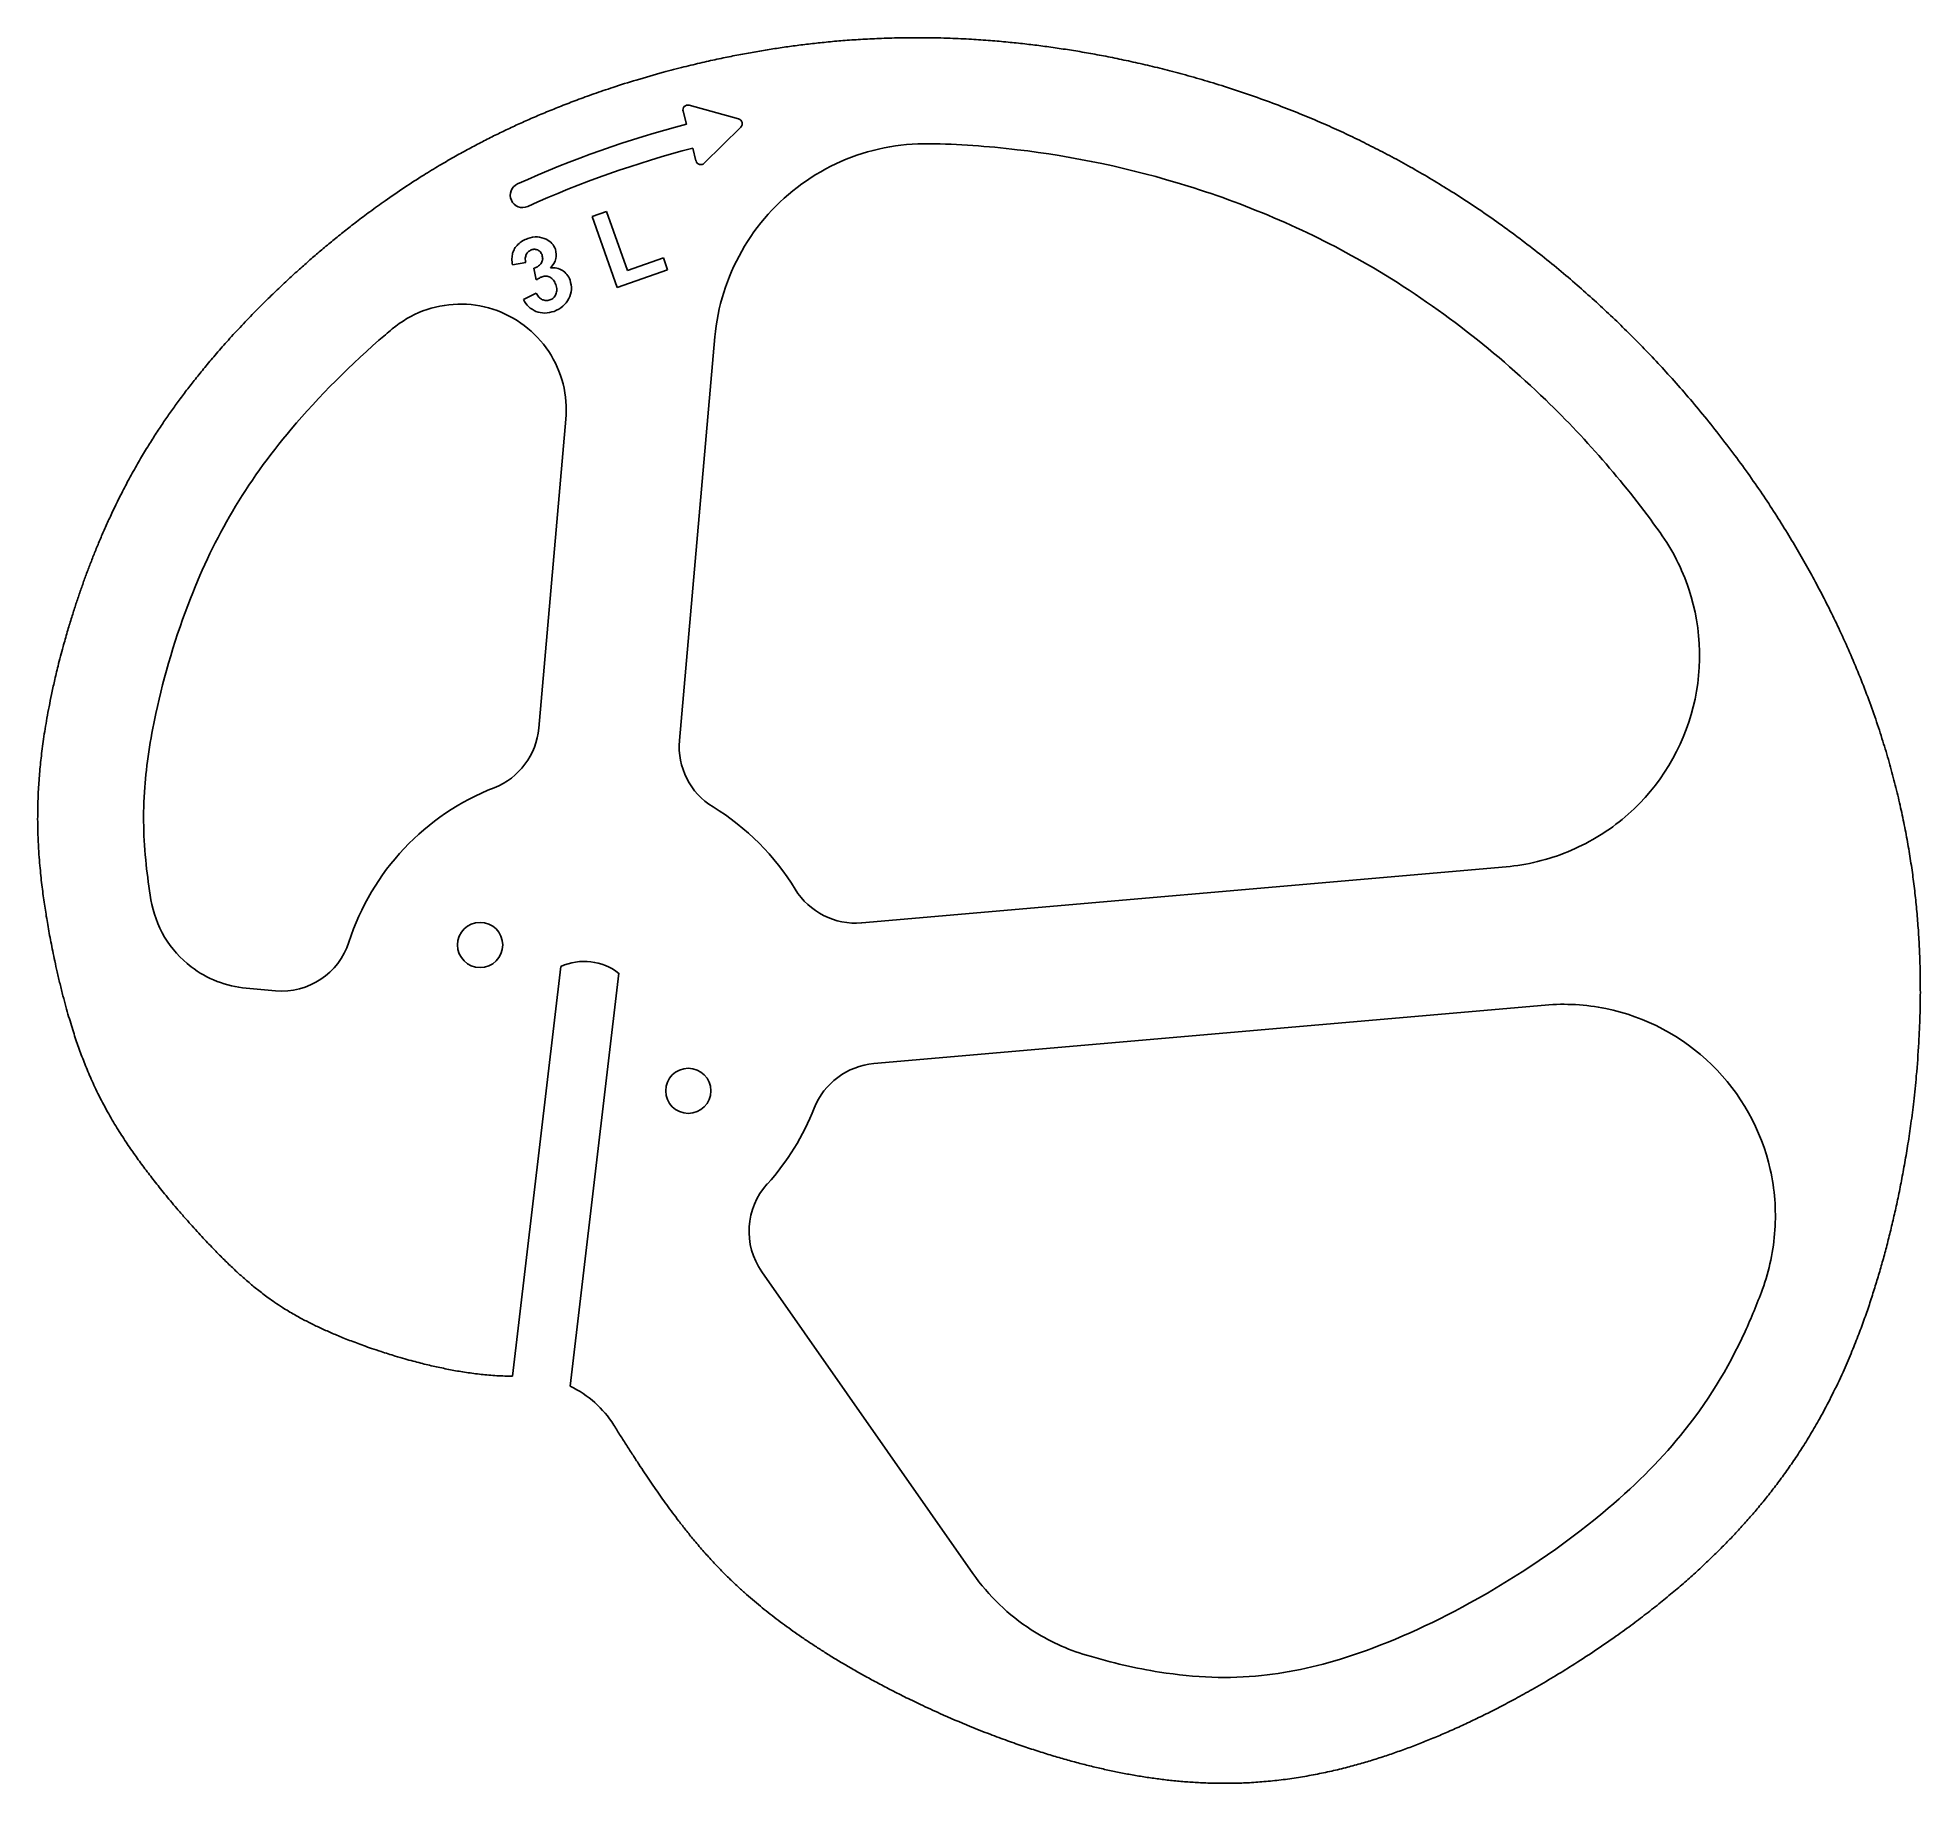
# Model space of a CAD drawing. Extents: x 289 to 556, y 95 to 342.
import ezdxf

# ---------------------------------------------------------------- set-up
doc = ezdxf.new("R2010")
doc.units = 0
doc.header["$LTSCALE"] = 12.7
doc.layers.add('VISIBLE', color=7, linetype='CONTINUOUS')

msp = doc.modelspace()

# ---------------------------------------------------------------- linework, layer by layer
at = {"layer": 'VISIBLE'}
for p, q in [((380.83, 331.47), (381.31, 329.64)), ((388.71, 330.4), (381.69, 332.32)), ((383.84, 324.11), (389.02, 329.23)), ((382.2, 326.26), (382.67, 324.43)), ((370.02, 317.27), (367.98, 316.55)), ((372.97, 308.93), (370.02, 317.27)), ((367.98, 316.55), (371.53, 306.51)), ((356.67, 309.71), (358.56, 310.04)), ((359.71, 309.24), (360.06, 307.58)), ((378.05, 310.73), (372.97, 308.93)), ((378.65, 309.03), (378.05, 310.73)), ((371.53, 306.51), (378.65, 309.03)), ((360.03, 305.72), (358.23, 304.82)), ((385.35, 299.51), (380.33, 242.37)), ((360.41, 244.12), (364.25, 287.85)), ((406.13, 216.55), (497.37, 224.49)), ((356.68, 152.36), (363.52, 210.37)), ((364.87, 150.92), (371.76, 209.4)), ((318.99, 207.3), (323.13, 206.93)), ((502.91, 204.9), (407.87, 196.62)), ((391.99, 167.14), (421.88, 124.42))]:
    msp.add_line(p, q, dxfattribs=at)
for centre in [(352.1, 213.42), (381.58, 192.76)]:
    msp.add_circle(centre, 3.2, dxfattribs=at)
for centre, radius, start, end in [((381.51, 331.64), 0.7, 74.6847, 194.6847), ((419.78, 182.85), 151.75, 104.6847, 114.2718), ((388.52, 329.72), 0.7, 314.6847, 74.6847), ((419.78, 182.85), 148.25, 104.6847, 114.2718), ((383.35, 324.61), 0.7, 194.6847, 314.6847), ((358.12, 319.59), 1.75, 114.2718, 294.2718), ((350.45, 245), 10, 291.3635, 354.9757), ((390.29, 241.49), 10, 174.9757, 238.5879), ((366.84, 203.09), 35, 111.3635, 162.1361), ((366.84, 203.09), 35, 31.3635, 58.5879), ((405.26, 226.51), 10, 211.3635, 274.9757), ((324.01, 216.89), 10, 264.9757, 342.1361), ((366.84, 203.09), 8, 52.0273, 114.5241), ((408.73, 186.66), 10, 94.9757, 158.5879), ((366.84, 203.09), 35, 317.8153, 338.5879), ((400.18, 172.87), 10, 137.8153, 214.9757), ((357.01, 220.64), 68.27, 269.2513, 269.7232), ((358.48, 137.57), 14.81, 32.0564, 64.4306)]:
    msp.add_arc(centre, radius, start, end, dxfattribs=at)
for points, knots in [([(356.12, 152.37), (355.76, 152.37), (355.4, 152.38), (355.04, 152.4), (354.67, 152.41), (354.29, 152.44), (353.9, 152.46), (353.54, 152.49), (353.17, 152.52), (352.79, 152.56), (352.44, 152.59), (352.09, 152.63), (351.72, 152.67), (351.38, 152.71), (351.03, 152.76), (350.67, 152.81), (350.34, 152.86), (349.99, 152.91), (349.64, 152.96), (349.31, 153.02), (348.97, 153.07), (348.63, 153.13), (348.3, 153.19), (347.97, 153.25), (347.64, 153.32), (347.31, 153.38), (346.99, 153.45), (346.66, 153.52), (346.33, 153.58), (346.01, 153.65), (345.68, 153.73), (345.36, 153.8), (345.03, 153.88), (344.7, 153.96), (344.37, 154.04), (344.03, 154.12), (343.69, 154.2), (343.34, 154.3), (342.98, 154.39), (342.62, 154.49), (342.23, 154.59), (341.83, 154.7), (341.44, 154.81), (340.99, 154.94), (340.54, 155.07), (340.09, 155.21), (339.42, 155.41), (338.74, 155.62), (338.07, 155.84), (337.63, 155.99), (337.18, 156.14), (336.74, 156.29), (336.36, 156.42), (335.98, 156.55), (335.61, 156.69), (335.26, 156.81), (334.92, 156.94), (334.58, 157.06), (334.26, 157.18), (333.94, 157.31), (333.62, 157.43), (333.31, 157.55), (332.99, 157.68), (332.68, 157.8), (332.4, 157.92), (332.11, 158.03), (331.83, 158.15), (331.56, 158.27), (331.29, 158.38), (331.02, 158.5), (330.75, 158.61), (330.49, 158.73), (330.23, 158.84), (329.97, 158.96), (329.72, 159.07), (329.46, 159.19), (329.21, 159.31), (328.97, 159.43), (328.72, 159.54), (328.48, 159.66), (328.24, 159.78), (328, 159.9), (327.76, 160.02), (327.53, 160.14), (327.29, 160.26), (327.05, 160.39), (326.81, 160.51), (326.57, 160.64), (326.31, 160.78), (326.06, 160.93), (325.8, 161.07), (325.52, 161.23), (325.25, 161.39), (324.98, 161.55), (324.69, 161.73), (324.4, 161.91), (324.11, 162.09), (323.75, 162.32), (323.39, 162.56), (323.03, 162.8), (322.72, 163.02), (322.41, 163.23), (322.11, 163.46), (321.84, 163.65), (321.58, 163.84), (321.31, 164.04), (321.07, 164.23), (320.83, 164.42), (320.59, 164.61), (320.36, 164.79), (320.13, 164.98), (319.9, 165.17), (319.67, 165.36), (319.44, 165.56), (319.2, 165.76), (318.99, 165.94), (318.78, 166.12), (318.57, 166.31), (318.36, 166.5), (318.15, 166.68), (317.95, 166.87), (317.74, 167.06), (317.54, 167.24), (317.33, 167.44), (317.13, 167.63), (316.92, 167.83), (316.71, 168.03), (316.49, 168.24), (316.27, 168.45), (316.06, 168.66), (315.83, 168.88), (315.61, 169.1), (315.38, 169.33), (315.14, 169.57), (314.9, 169.81), (314.66, 170.06), (314.41, 170.31), (314.16, 170.57), (313.91, 170.84), (313.64, 171.12), (313.38, 171.4), (313.11, 171.68), (312.83, 171.98), (312.54, 172.29), (312.26, 172.6), (311.95, 172.94), (311.63, 173.28), (311.32, 173.63), (310.97, 174.03), (310.61, 174.43), (310.26, 174.83), (309.9, 175.25), (309.53, 175.67), (309.17, 176.09), (308.86, 176.46), (308.56, 176.82), (308.25, 177.18), (307.98, 177.51), (307.7, 177.84), (307.43, 178.17), (307.18, 178.49), (306.93, 178.8), (306.68, 179.11), (306.44, 179.41), (306.2, 179.71), (305.96, 180.01), (305.74, 180.3), (305.51, 180.59), (305.29, 180.88), (305.08, 181.16), (304.86, 181.44), (304.65, 181.73), (304.44, 182.01), (304.23, 182.29), (304.02, 182.57), (303.81, 182.86), (303.6, 183.15), (303.4, 183.44), (303.18, 183.74), (302.97, 184.03), (302.77, 184.33), (302.55, 184.64), (302.34, 184.95), (302.13, 185.26), (301.92, 185.58), (301.7, 185.91), (301.49, 186.23), (301.27, 186.57), (301.06, 186.91), (300.85, 187.25), (300.62, 187.61), (300.4, 187.97), (300.19, 188.33), (299.96, 188.72), (299.74, 189.1), (299.52, 189.49), (299.28, 189.91), (299.05, 190.34), (298.82, 190.76), (298.59, 191.2), (298.36, 191.63), (298.14, 192.07), (297.94, 192.48), (297.75, 192.88), (297.56, 193.29), (297.38, 193.66), (297.21, 194.04), (297.04, 194.41), (296.88, 194.77), (296.73, 195.14), (296.57, 195.5), (296.43, 195.85), (296.28, 196.21), (296.14, 196.57), (296, 196.91), (295.86, 197.27), (295.73, 197.62), (295.6, 197.96), (295.47, 198.31), (295.35, 198.66), (295.22, 199.01), (295.1, 199.36), (294.97, 199.72), (294.85, 200.09), (294.72, 200.46), (294.6, 200.83), (294.48, 201.22), (294.35, 201.62), (294.23, 202.02), (294.1, 202.44), (293.97, 202.86), (293.84, 203.29), (293.71, 203.75), (293.58, 204.22), (293.45, 204.69), (293.31, 205.19), (293.17, 205.7), (293.04, 206.21), (292.9, 206.76), (292.76, 207.33), (292.62, 207.89), (292.48, 208.46), (292.35, 209.03), (292.21, 209.61), (292.1, 210.12), (291.98, 210.63), (291.88, 211.15), (291.78, 211.61), (291.68, 212.07), (291.58, 212.54), (291.5, 212.97), (291.41, 213.4), (291.33, 213.84), (291.25, 214.25), (291.17, 214.67), (291.09, 215.08), (291.02, 215.49), (290.95, 215.89), (290.88, 216.3), (290.81, 216.69), (290.75, 217.08), (290.68, 217.48), (290.62, 217.86), (290.56, 218.24), (290.5, 218.63), (290.44, 219.02), (290.38, 219.4), (290.33, 219.79), (290.27, 220.19), (290.22, 220.59), (290.17, 220.99), (290.11, 221.41), (290.06, 221.83), (290.01, 222.25), (289.96, 222.7), (289.91, 223.14), (289.87, 223.59), (289.82, 224.07), (289.77, 224.55), (289.73, 225.03), (289.69, 225.57), (289.65, 226.1), (289.61, 226.63), (289.57, 227.27), (289.54, 227.92), (289.51, 228.57), (289.49, 229.19), (289.47, 229.81), (289.46, 230.44), (289.45, 230.96), (289.45, 231.48), (289.46, 232.01), (289.46, 232.48), (289.47, 232.95), (289.48, 233.42), (289.49, 233.87), (289.51, 234.31), (289.53, 234.76), (289.55, 235.2), (289.57, 235.63), (289.6, 236.07), (289.63, 236.5), (289.66, 236.92), (289.69, 237.35), (289.73, 237.77), (289.77, 238.19), (289.81, 238.62), (289.85, 239.04), (289.89, 239.46), (289.94, 239.89), (289.99, 240.33), (290.04, 240.76), (290.1, 241.21), (290.16, 241.66), (290.22, 242.12), (290.29, 242.58), (290.36, 243.06), (290.43, 243.54), (290.51, 244.03), (290.59, 244.53), (290.68, 245.04), (290.77, 245.55), (290.86, 246.09), (290.96, 246.62), (291.07, 247.16), (291.18, 247.73), (291.29, 248.3), (291.42, 248.88), (291.55, 249.5), (291.68, 250.12), (291.83, 250.75), (291.99, 251.47), (292.16, 252.19), (292.34, 252.91), (292.57, 253.83), (292.81, 254.75), (293.06, 255.67), (293.25, 256.36), (293.45, 257.06), (293.65, 257.75), (293.83, 258.37), (294.02, 258.99), (294.21, 259.61), (294.39, 260.18), (294.56, 260.74), (294.75, 261.3), (294.92, 261.84), (295.1, 262.37), (295.28, 262.9), (295.46, 263.43), (295.64, 263.96), (295.83, 264.48), (296.01, 265), (296.2, 265.52), (296.39, 266.04), (296.58, 266.56), (296.78, 267.07), (296.98, 267.58), (297.18, 268.1), (297.38, 268.62), (297.59, 269.13), (297.81, 269.67), (298.03, 270.2), (298.25, 270.73), (298.48, 271.28), (298.72, 271.83), (298.96, 272.38), (299.22, 272.96), (299.48, 273.53), (299.75, 274.11), (300.03, 274.72), (300.33, 275.34), (300.63, 275.95), (300.95, 276.6), (301.27, 277.25), (301.6, 277.89), (301.96, 278.59), (302.33, 279.27), (302.71, 279.96), (303.09, 280.66), (303.48, 281.35), (303.89, 282.04), (304.26, 282.68), (304.64, 283.31), (305.03, 283.94), (305.38, 284.52), (305.74, 285.09), (306.11, 285.66), (306.47, 286.22), (306.84, 286.78), (307.21, 287.33), (307.56, 287.84), (307.91, 288.35), (308.27, 288.86), (308.63, 289.36), (308.99, 289.87), (309.35, 290.37), (309.75, 290.9), (310.15, 291.44), (310.55, 291.97), (310.96, 292.5), (311.37, 293.03), (311.78, 293.55), (312.22, 294.1), (312.66, 294.65), (313.11, 295.19), (313.59, 295.77), (314.08, 296.35), (314.57, 296.93), (315.11, 297.56), (315.66, 298.18), (316.22, 298.81), (316.84, 299.5), (317.47, 300.19), (318.11, 300.87), (318.76, 301.56), (319.42, 302.25), (320.08, 302.93), (320.68, 303.54), (321.28, 304.15), (321.89, 304.75), (322.45, 305.29), (323.01, 305.84), (323.58, 306.38), (324.11, 306.88), (324.64, 307.38), (325.18, 307.87), (325.68, 308.34), (326.19, 308.8), (326.71, 309.27), (327.2, 309.71), (327.7, 310.14), (328.2, 310.58), (328.69, 311.01), (329.19, 311.44), (329.7, 311.87), (330.21, 312.3), (330.73, 312.73), (331.25, 313.16), (331.79, 313.6), (332.33, 314.04), (332.88, 314.47), (333.45, 314.93), (334.03, 315.38), (334.61, 315.82), (335.23, 316.3), (335.86, 316.78), (336.5, 317.24), (337.21, 317.77), (337.92, 318.28), (338.64, 318.79), (339.55, 319.43), (340.46, 320.06), (341.38, 320.67), (342.28, 321.27), (343.19, 321.85), (344.11, 322.43), (344.84, 322.89), (345.58, 323.34), (346.32, 323.78), (347, 324.18), (347.68, 324.58), (348.37, 324.97), (349.01, 325.33), (349.66, 325.69), (350.32, 326.05), (350.94, 326.38), (351.56, 326.71), (352.19, 327.04), (352.8, 327.35), (353.4, 327.66), (354.02, 327.97), (354.61, 328.26), (355.21, 328.55), (355.81, 328.84), (356.42, 329.12), (357.03, 329.41), (357.64, 329.69), (358.27, 329.97), (358.9, 330.26), (359.54, 330.53), (360.19, 330.82), (360.85, 331.1), (361.51, 331.37), (362.2, 331.65), (362.89, 331.93), (363.59, 332.21), (364.32, 332.5), (365.06, 332.78), (365.8, 333.06), (366.6, 333.35), (367.4, 333.64), (368.2, 333.93), (369.09, 334.24), (369.99, 334.55), (370.89, 334.84), (371.99, 335.21), (373.1, 335.56), (374.22, 335.89), (375.49, 336.27), (376.76, 336.64), (378.05, 336.99), (379.02, 337.25), (379.99, 337.51), (380.97, 337.75), (381.83, 337.96), (382.69, 338.17), (383.55, 338.37), (384.34, 338.55), (385.14, 338.73), (385.94, 338.9), (386.69, 339.06), (387.44, 339.21), (388.19, 339.36), (388.92, 339.5), (389.64, 339.63), (390.37, 339.76), (391.08, 339.89), (391.8, 340.01), (392.51, 340.13), (393.21, 340.25), (393.91, 340.35), (394.61, 340.46), (395.31, 340.56), (396.01, 340.66), (396.71, 340.75), (397.43, 340.85), (398.15, 340.94), (398.87, 341.02), (399.62, 341.1), (400.36, 341.18), (401.11, 341.26), (401.9, 341.34), (402.69, 341.41), (403.47, 341.47), (404.3, 341.54), (405.13, 341.59), (405.95, 341.64), (406.83, 341.7), (407.71, 341.74), (408.59, 341.78), (409.55, 341.82), (410.52, 341.85), (411.48, 341.87), (412.69, 341.89), (413.89, 341.89), (415.1, 341.88), (416.29, 341.87), (417.48, 341.85), (418.67, 341.8), (419.67, 341.77), (420.67, 341.72), (421.67, 341.66), (422.57, 341.61), (423.47, 341.55), (424.36, 341.48), (425.19, 341.41), (426.02, 341.34), (426.85, 341.26), (427.63, 341.18), (428.42, 341.1), (429.21, 341.01), (429.97, 340.93), (430.73, 340.83), (431.49, 340.74), (432.26, 340.64), (433.03, 340.53), (433.8, 340.42), (434.58, 340.3), (435.36, 340.18), (436.14, 340.06), (436.94, 339.93), (437.74, 339.79), (438.54, 339.65), (439.36, 339.5), (440.18, 339.35), (441.01, 339.19), (441.86, 339.02), (442.72, 338.84), (443.57, 338.66), (444.47, 338.47), (445.36, 338.27), (446.25, 338.06), (447.18, 337.85), (448.12, 337.62), (449.05, 337.38), (450.02, 337.14), (451, 336.88), (451.98, 336.61), (453.01, 336.33), (454.04, 336.03), (455.07, 335.72), (456.16, 335.4), (457.25, 335.06), (458.34, 334.71), (459.49, 334.34), (460.63, 333.95), (461.77, 333.55), (462.9, 333.15), (464.03, 332.74), (465.15, 332.31), (466.17, 331.93), (467.18, 331.53), (468.19, 331.12), (469.13, 330.73), (470.08, 330.34), (471.02, 329.93), (471.91, 329.54), (472.8, 329.15), (473.69, 328.74), (474.55, 328.34), (475.42, 327.94), (476.28, 327.52), (477.15, 327.1), (478.02, 326.66), (478.89, 326.22), (479.77, 325.77), (480.64, 325.32), (481.51, 324.85), (482.39, 324.37), (483.28, 323.88), (484.16, 323.39), (485.06, 322.87), (485.96, 322.35), (486.86, 321.81), (487.78, 321.26), (488.7, 320.7), (489.61, 320.13), (490.57, 319.52), (491.53, 318.9), (492.48, 318.27), (493.44, 317.63), (494.4, 316.98), (495.35, 316.31), (496.32, 315.63), (497.28, 314.94), (498.23, 314.24), (499.19, 313.53), (500.14, 312.81), (501.08, 312.08), (502.01, 311.36), (502.93, 310.63), (503.84, 309.88), (504.73, 309.16), (505.61, 308.42), (506.49, 307.68), (507.32, 306.96), (508.15, 306.23), (508.97, 305.5), (509.77, 304.79), (510.55, 304.08), (511.32, 303.35), (512.09, 302.64), (512.85, 301.91), (513.6, 301.18), (514.35, 300.45), (515.1, 299.72), (515.83, 298.97), (516.58, 298.21), (517.32, 297.45), (518.05, 296.68), (518.81, 295.88), (519.55, 295.07), (520.29, 294.26), (521.07, 293.41), (521.83, 292.55), (522.58, 291.68), (523.37, 290.77), (524.15, 289.86), (524.91, 288.93), (525.69, 287.98), (526.47, 287.03), (527.23, 286.06), (528, 285.08), (528.75, 284.1), (529.49, 283.11), (530.22, 282.14), (530.93, 281.17), (531.63, 280.18), (532.3, 279.23), (532.97, 278.28), (533.62, 277.31), (534.25, 276.38), (534.87, 275.44), (535.47, 274.5), (536.06, 273.59), (536.63, 272.67), (537.2, 271.75), (537.74, 270.86), (538.27, 269.97), (538.79, 269.08), (539.3, 268.21), (539.79, 267.34), (540.28, 266.46), (540.77, 265.59), (541.24, 264.7), (541.71, 263.82), (542.19, 262.91), (542.65, 262), (543.11, 261.09), (543.58, 260.15), (544.03, 259.21), (544.48, 258.26), (544.94, 257.27), (545.4, 256.28), (545.84, 255.27), (546.3, 254.24), (546.74, 253.19), (547.17, 252.13), (547.6, 251.07), (548.02, 250.01), (548.43, 248.93), (548.82, 247.88), (549.21, 246.83), (549.58, 245.76), (549.93, 244.74), (550.27, 243.7), (550.6, 242.67), (550.91, 241.67), (551.22, 240.67), (551.5, 239.67), (551.78, 238.7), (552.05, 237.73), (552.3, 236.76), (552.55, 235.81), (552.78, 234.86), (553, 233.9), (553.22, 232.97), (553.43, 232.04), (553.62, 231.1), (553.81, 230.19), (553.99, 229.27), (554.15, 228.35), (554.31, 227.46), (554.47, 226.56), (554.61, 225.66), (554.74, 224.79), (554.87, 223.92), (554.99, 223.04), (555.1, 222.17), (555.21, 221.31), (555.31, 220.44), (555.4, 219.57), (555.49, 218.7), (555.57, 217.83), (555.64, 216.95), (555.71, 216.08), (555.77, 215.2), (555.83, 214.31), (555.87, 213.42), (555.91, 212.53), (555.95, 211.59), (555.98, 210.65), (556, 209.72), (556.02, 208.71), (556.03, 207.71), (556.03, 206.7), (556.02, 205.6), (556.01, 204.49), (555.98, 203.38), (555.94, 202.11), (555.88, 200.85), (555.81, 199.58), (555.72, 198), (555.61, 196.43), (555.46, 194.87), (555.35, 193.65), (555.23, 192.45), (555.09, 191.25), (554.97, 190.2), (554.84, 189.17), (554.7, 188.13), (554.57, 187.18), (554.42, 186.22), (554.28, 185.27), (554.13, 184.37), (553.99, 183.48), (553.83, 182.59), (553.68, 181.73), (553.52, 180.89), (553.36, 180.04), (553.2, 179.23), (553.04, 178.42), (552.87, 177.61), (552.71, 176.83), (552.54, 176.06), (552.36, 175.28), (552.19, 174.53), (552.02, 173.78), (551.83, 173.04), (551.66, 172.31), (551.47, 171.59), (551.29, 170.86), (551.1, 170.15), (550.91, 169.45), (550.72, 168.75), (550.52, 168.05), (550.33, 167.37), (550.12, 166.68), (549.92, 165.99), (549.71, 165.3), (549.49, 164.62), (549.27, 163.91), (549.04, 163.2), (548.81, 162.5), (548.56, 161.77), (548.31, 161.04), (548.05, 160.31), (547.77, 159.54), (547.49, 158.78), (547.2, 158.02), (546.88, 157.2), (546.56, 156.39), (546.23, 155.59), (545.86, 154.7), (545.47, 153.81), (545.08, 152.93), (544.59, 151.85), (544.08, 150.78), (543.55, 149.72), (543.09, 148.8), (542.61, 147.87), (542.11, 146.96), (541.68, 146.19), (541.25, 145.42), (540.79, 144.65), (540.38, 143.95), (539.95, 143.25), (539.52, 142.56), (539.1, 141.9), (538.68, 141.25), (538.24, 140.61), (537.83, 139.99), (537.4, 139.38), (536.97, 138.77), (536.55, 138.18), (536.13, 137.61), (535.69, 137.03), (535.27, 136.47), (534.84, 135.92), (534.41, 135.37), (533.98, 134.84), (533.55, 134.31), (533.11, 133.78), (532.68, 133.26), (532.24, 132.75), (531.79, 132.24), (531.34, 131.73), (530.89, 131.23), (530.43, 130.73), (529.98, 130.24), (529.52, 129.74), (529.05, 129.26), (528.58, 128.77), (528.11, 128.29), (527.63, 127.81), (527.15, 127.33), (526.65, 126.84), (526.15, 126.37), (525.64, 125.87), (525.11, 125.38), (524.59, 124.9), (524.04, 124.4), (523.48, 123.9), (522.92, 123.4), (522.34, 122.89), (521.74, 122.38), (521.14, 121.87), (520.52, 121.35), (519.89, 120.82), (519.25, 120.31), (518.58, 119.77), (517.9, 119.23), (517.22, 118.71), (516.5, 118.15), (515.77, 117.6), (515.03, 117.05), (514.24, 116.46), (513.43, 115.88), (512.62, 115.31), (511.7, 114.66), (510.77, 114.02), (509.84, 113.4), (508.82, 112.72), (507.78, 112.05), (506.74, 111.39), (505.85, 110.83), (504.95, 110.27), (504.05, 109.73), (503.17, 109.2), (502.27, 108.68), (501.38, 108.17), (500.59, 107.72), (499.79, 107.27), (499, 106.84), (498.24, 106.43), (497.49, 106.03), (496.73, 105.63), (496, 105.25), (495.27, 104.88), (494.55, 104.52), (493.84, 104.17), (493.14, 103.83), (492.44, 103.5), (491.76, 103.18), (491.09, 102.87), (490.41, 102.56), (489.76, 102.26), (489.1, 101.98), (488.45, 101.7), (487.82, 101.42), (487.18, 101.16), (486.55, 100.9), (485.92, 100.64), (485.3, 100.4), (484.68, 100.16), (484.05, 99.91), (483.41, 99.68), (482.78, 99.45), (482.15, 99.21), (481.51, 98.99), (480.87, 98.77), (480.22, 98.55), (479.58, 98.34), (478.93, 98.14), (478.27, 97.93), (477.61, 97.73), (476.95, 97.55), (476.27, 97.35), (475.58, 97.16), (474.9, 96.98), (474.16, 96.79), (473.42, 96.61), (472.68, 96.44), (471.91, 96.27), (471.14, 96.11), (470.37, 95.96), (469.57, 95.8), (468.77, 95.66), (467.97, 95.53), (467.16, 95.4), (466.34, 95.29), (465.52, 95.19), (464.71, 95.09), (463.9, 95.01), (463.09, 94.94), (462.32, 94.87), (461.54, 94.82), (460.77, 94.78), (460.03, 94.75), (459.29, 94.72), (458.54, 94.71), (457.84, 94.7), (457.12, 94.7), (456.41, 94.71), (455.72, 94.72), (455.04, 94.74), (454.34, 94.77), (453.67, 94.81), (453, 94.85), (452.33, 94.9), (451.67, 94.94), (451.01, 95), (450.35, 95.07), (449.71, 95.13), (449.07, 95.21), (448.42, 95.29), (447.79, 95.37), (447.16, 95.46), (446.53, 95.55), (445.91, 95.65), (445.29, 95.75), (444.67, 95.86), (444.05, 95.96), (443.44, 96.08), (442.82, 96.2), (442.21, 96.32), (441.6, 96.45), (440.99, 96.58), (440.38, 96.71), (439.76, 96.86), (439.14, 97), (438.51, 97.15), (437.88, 97.31), (437.25, 97.47), (436.61, 97.64), (435.96, 97.81), (435.31, 97.99), (434.65, 98.18), (433.99, 98.37), (433.32, 98.57), (432.63, 98.78), (431.94, 98.99), (431.26, 99.21), (430.53, 99.44), (429.81, 99.68), (429.09, 99.92), (428.32, 100.18), (427.56, 100.45), (426.79, 100.73), (425.96, 101.03), (425.13, 101.34), (424.31, 101.65), (423.37, 102.01), (422.43, 102.38), (421.5, 102.76), (420.05, 103.36), (418.61, 103.97), (417.2, 104.6), (416.27, 105.02), (415.35, 105.44), (414.45, 105.87), (413.68, 106.23), (412.92, 106.6), (412.17, 106.97), (411.48, 107.31), (410.79, 107.66), (410.12, 108.01), (409.47, 108.34), (408.84, 108.67), (408.21, 109.01), (407.61, 109.33), (407.01, 109.66), (406.42, 109.99), (405.85, 110.31), (405.29, 110.62), (404.73, 110.95), (404.19, 111.26), (403.66, 111.57), (403.14, 111.88), (402.63, 112.18), (402.13, 112.49), (401.64, 112.79), (401.16, 113.09), (400.69, 113.39), (400.23, 113.68), (399.78, 113.97), (399.33, 114.27), (398.89, 114.56), (398.46, 114.84), (398.04, 115.13), (397.62, 115.41), (397.21, 115.7), (396.8, 115.98), (396.4, 116.27), (395.99, 116.56), (395.59, 116.85), (395.2, 117.14), (394.8, 117.43), (394.41, 117.72), (394.03, 118.01), (393.65, 118.3), (393.27, 118.6), (392.9, 118.89), (392.52, 119.19), (392.15, 119.49), (391.79, 119.78), (391.41, 120.1), (391.03, 120.41), (390.66, 120.73), (390.28, 121.06), (389.91, 121.38), (389.55, 121.71), (389.17, 122.05), (388.79, 122.39), (388.43, 122.73), (388.04, 123.09), (387.67, 123.45), (387.3, 123.81), (386.91, 124.19), (386.52, 124.57), (386.15, 124.96), (385.74, 125.37), (385.35, 125.79), (384.96, 126.21), (384.51, 126.7), (384.06, 127.19), (383.63, 127.68), (383.18, 128.2), (382.75, 128.71), (382.32, 129.22), (381.95, 129.67), (381.59, 130.11), (381.23, 130.56), (380.9, 130.98), (380.57, 131.4), (380.25, 131.83), (379.94, 132.22), (379.64, 132.62), (379.35, 133.02), (379.07, 133.4), (378.79, 133.78), (378.52, 134.16), (378.26, 134.51), (378, 134.87), (377.75, 135.23), (377.49, 135.6), (377.23, 135.96), (376.98, 136.33), (376.71, 136.71), (376.45, 137.09), (376.19, 137.47), (375.93, 137.87), (375.66, 138.26), (375.4, 138.66), (375.12, 139.06), (374.85, 139.47), (374.58, 139.89), (374.3, 140.31), (374.03, 140.73), (373.75, 141.16), (373.45, 141.61), (373.16, 142.07), (372.86, 142.54), (372.56, 143), (372.27, 143.46), (371.97, 143.93), (371.66, 144.41), (371.35, 144.9), (371.05, 145.4), (371.04, 145.41), (371.03, 145.42), (371.03, 145.43)], [-30.748668, -30.748668, -30.748668, -30.748668, -30.665484, -30.665484, -30.665484, -30.581335, -30.581335, -30.581335, -30.502196, -30.502196, -30.502196, -30.428018, -30.428018, -30.428018, -30.357561, -30.357561, -30.357561, -30.290078, -30.290078, -30.290078, -30.225182, -30.225182, -30.225182, -30.162853, -30.162853, -30.162853, -30.10267, -30.10267, -30.10267, -30.043876, -30.043876, -30.043876, -29.985197, -29.985197, -29.985197, -29.92599, -29.92599, -29.92599, -29.863278, -29.863278, -29.863278, -29.79534, -29.79534, -29.79534, -29.717824, -29.717824, -29.717824, -29.601739, -29.601739, -29.601739, -29.524929, -29.524929, -29.524929, -29.458677, -29.458677, -29.458677, -29.39825, -29.39825, -29.39825, -29.340832, -29.340832, -29.340832, -29.283526, -29.283526, -29.283526, -29.23063, -29.23063, -29.23063, -29.179313, -29.179313, -29.179313, -29.128534, -29.128534, -29.128534, -29.078221, -29.078221, -29.078221, -29.028349, -29.028349, -29.028349, -28.978895, -28.978895, -28.978895, -28.929502, -28.929502, -28.929502, -28.878158, -28.878158, -28.878158, -28.821756, -28.821756, -28.821756, -28.760631, -28.760631, -28.760631, -28.694128, -28.694128, -28.694128, -28.610361, -28.610361, -28.610361, -28.537296, -28.537296, -28.537296, -28.474342, -28.474342, -28.474342, -28.416615, -28.416615, -28.416615, -28.361114, -28.361114, -28.361114, -28.305721, -28.305721, -28.305721, -28.255019, -28.255019, -28.255019, -28.206024, -28.206024, -28.206024, -28.158, -28.158, -28.158, -28.108986, -28.108986, -28.108986, -28.058688, -28.058688, -28.058688, -28.006878, -28.006878, -28.006878, -27.952153, -27.952153, -27.952153, -27.895062, -27.895062, -27.895062, -27.835101, -27.835101, -27.835101, -27.771224, -27.771224, -27.771224, -27.701507, -27.701507, -27.701507, -27.622, -27.622, -27.622, -27.539801, -27.539801, -27.539801, -27.470038, -27.470038, -27.470038, -27.406969, -27.406969, -27.406969, -27.347685, -27.347685, -27.347685, -27.291087, -27.291087, -27.291087, -27.236583, -27.236583, -27.236583, -27.183387, -27.183387, -27.183387, -27.130294, -27.130294, -27.130294, -27.075966, -27.075966, -27.075966, -27.019904, -27.019904, -27.019904, -26.961738, -26.961738, -26.961738, -26.900995, -26.900995, -26.900995, -26.837367, -26.837367, -26.837367, -26.770168, -26.770168, -26.770168, -26.698244, -26.698244, -26.698244, -26.620396, -26.620396, -26.620396, -26.540572, -26.540572, -26.540572, -26.467816, -26.467816, -26.467816, -26.401225, -26.401225, -26.401225, -26.337896, -26.337896, -26.337896, -26.27656, -26.27656, -26.27656, -26.216924, -26.216924, -26.216924, -26.158723, -26.158723, -26.158723, -26.100285, -26.100285, -26.100285, -26.0396, -26.0396, -26.0396, -25.975935, -25.975935, -25.975935, -25.908212, -25.908212, -25.908212, -25.835214, -25.835214, -25.835214, -25.756289, -25.756289, -25.756289, -25.670006, -25.670006, -25.670006, -25.582203, -25.582203, -25.582203, -25.504264, -25.504264, -25.504264, -25.433755, -25.433755, -25.433755, -25.367931, -25.367931, -25.367931, -25.304622, -25.304622, -25.304622, -25.242999, -25.242999, -25.242999, -25.182834, -25.182834, -25.182834, -25.123878, -25.123878, -25.123878, -25.064305, -25.064305, -25.064305, -25.002376, -25.002376, -25.002376, -24.937378, -24.937378, -24.937378, -24.86814, -24.86814, -24.86814, -24.793315, -24.793315, -24.793315, -24.710722, -24.710722, -24.710722, -24.610791, -24.610791, -24.610791, -24.514655, -24.514655, -24.514655, -24.435086, -24.435086, -24.435086, -24.363875, -24.363875, -24.363875, -24.296991, -24.296991, -24.296991, -24.232484, -24.232484, -24.232484, -24.169901, -24.169901, -24.169901, -24.10894, -24.10894, -24.10894, -24.048288, -24.048288, -24.048288, -23.986031, -23.986031, -23.986031, -23.921763, -23.921763, -23.921763, -23.855028, -23.855028, -23.855028, -23.785376, -23.785376, -23.785376, -23.712541, -23.712541, -23.712541, -23.635474, -23.635474, -23.635474, -23.5522, -23.5522, -23.5522, -23.456858, -23.456858, -23.456858, -23.335248, -23.335248, -23.335248, -23.244095, -23.244095, -23.244095, -23.162094, -23.162094, -23.162094, -23.087434, -23.087434, -23.087434, -23.016453, -23.016453, -23.016453, -22.945985, -22.945985, -22.945985, -22.875887, -22.875887, -22.875887, -22.806138, -22.806138, -22.806138, -22.735247, -22.735247, -22.735247, -22.661676, -22.661676, -22.661676, -22.584717, -22.584717, -22.584717, -22.503488, -22.503488, -22.503488, -22.415554, -22.415554, -22.415554, -22.321724, -22.321724, -22.321724, -22.220653, -22.220653, -22.220653, -22.117214, -22.117214, -22.117214, -22.021404, -22.021404, -22.021404, -21.933896, -21.933896, -21.933896, -21.848217, -21.848217, -21.848217, -21.768828, -21.768828, -21.768828, -21.689906, -21.689906, -21.689906, -21.605179, -21.605179, -21.605179, -21.520784, -21.520784, -21.520784, -21.432457, -21.432457, -21.432457, -21.337943, -21.337943, -21.337943, -21.234413, -21.234413, -21.234413, -21.119355, -21.119355, -21.119355, -21.002303, -21.002303, -21.002303, -20.897651, -20.897651, -20.897651, -20.80225, -20.80225, -20.80225, -20.713237, -20.713237, -20.713237, -20.629057, -20.629057, -20.629057, -20.548461, -20.548461, -20.548461, -20.468194, -20.468194, -20.468194, -20.386342, -20.386342, -20.386342, -20.30139, -20.30139, -20.30139, -20.212245, -20.212245, -20.212245, -20.116505, -20.116505, -20.116505, -20.009541, -20.009541, -20.009541, -19.875571, -19.875571, -19.875571, -19.745627, -19.745627, -19.745627, -19.642485, -19.642485, -19.642485, -19.548857, -19.548857, -19.548857, -19.46122, -19.46122, -19.46122, -19.378418, -19.378418, -19.378418, -19.299303, -19.299303, -19.299303, -19.222585, -19.222585, -19.222585, -19.145475, -19.145475, -19.145475, -19.066728, -19.066728, -19.066728, -18.986081, -18.986081, -18.986081, -18.902553, -18.902553, -18.902553, -18.814598, -18.814598, -18.814598, -18.720323, -18.720323, -18.720323, -18.616312, -18.616312, -18.616312, -18.489264, -18.489264, -18.489264, -18.344816, -18.344816, -18.344816, -18.235563, -18.235563, -18.235563, -18.139307, -18.139307, -18.139307, -18.05074, -18.05074, -18.05074, -17.967183, -17.967183, -17.967183, -17.886519, -17.886519, -17.886519, -17.807339, -17.807339, -17.807339, -17.72945, -17.72945, -17.72945, -17.65176, -17.65176, -17.65176, -17.57169, -17.57169, -17.57169, -17.488224, -17.488224, -17.488224, -17.400495, -17.400495, -17.400495, -17.308249, -17.308249, -17.308249, -17.210127, -17.210127, -17.210127, -17.102399, -17.102399, -17.102399, -16.968164, -16.968164, -16.968164, -16.835601, -16.835601, -16.835601, -16.724785, -16.724785, -16.724785, -16.625884, -16.625884, -16.625884, -16.534801, -16.534801, -16.534801, -16.448988, -16.448988, -16.448988, -16.366165, -16.366165, -16.366165, -16.282849, -16.282849, -16.282849, -16.198518, -16.198518, -16.198518, -16.112923, -16.112923, -16.112923, -16.024923, -16.024923, -16.024923, -15.933846, -15.933846, -15.933846, -15.839146, -15.839146, -15.839146, -15.740664, -15.740664, -15.740664, -15.637694, -15.637694, -15.637694, -15.529073, -15.529073, -15.529073, -15.4142, -15.4142, -15.4142, -15.293776, -15.293776, -15.293776, -15.174294, -15.174294, -15.174294, -15.066708, -15.066708, -15.066708, -14.965702, -14.965702, -14.965702, -14.869897, -14.869897, -14.869897, -14.775894, -14.775894, -14.775894, -14.680639, -14.680639, -14.680639, -14.584032, -14.584032, -14.584032, -14.485078, -14.485078, -14.485078, -14.383022, -14.383022, -14.383022, -14.27753, -14.27753, -14.27753, -14.165987, -14.165987, -14.165987, -14.052256, -14.052256, -14.052256, -13.935849, -13.935849, -13.935849, -13.818594, -13.818594, -13.818594, -13.702419, -13.702419, -13.702419, -13.588895, -13.588895, -13.588895, -13.479644, -13.479644, -13.479644, -13.374334, -13.374334, -13.374334, -13.269847, -13.269847, -13.269847, -13.165282, -13.165282, -13.165282, -13.058928, -13.058928, -13.058928, -12.948631, -12.948631, -12.948631, -12.832994, -12.832994, -12.832994, -12.712362, -12.712362, -12.712362, -12.588297, -12.588297, -12.588297, -12.463441, -12.463441, -12.463441, -12.341675, -12.341675, -12.341675, -12.224507, -12.224507, -12.224507, -12.111473, -12.111473, -12.111473, -12.002793, -12.002793, -12.002793, -11.898933, -11.898933, -11.898933, -11.798715, -11.798715, -11.798715, -11.698691, -11.698691, -11.698691, -11.597168, -11.597168, -11.597168, -11.493412, -11.493412, -11.493412, -11.38524, -11.38524, -11.38524, -11.273225, -11.273225, -11.273225, -11.160773, -11.160773, -11.160773, -11.05083, -11.05083, -11.05083, -10.944952, -10.944952, -10.944952, -10.843579, -10.843579, -10.843579, -10.74613, -10.74613, -10.74613, -10.651608, -10.651608, -10.651608, -10.559531, -10.559531, -10.559531, -10.469929, -10.469929, -10.469929, -10.383062, -10.383062, -10.383062, -10.29858, -10.29858, -10.29858, -10.215444, -10.215444, -10.215444, -10.132281, -10.132281, -10.132281, -10.048916, -10.048916, -10.048916, -9.964393, -9.964393, -9.964393, -9.875789, -9.875789, -9.875789, -9.780804, -9.780804, -9.780804, -9.676228, -9.676228, -9.676228, -9.556121, -9.556121, -9.556121, -9.406806, -9.406806, -9.406806, -9.291344, -9.291344, -9.291344, -9.191374, -9.191374, -9.191374, -9.098822, -9.098822, -9.098822, -9.01117, -9.01117, -9.01117, -8.927272, -8.927272, -8.927272, -8.846533, -8.846533, -8.846533, -8.768364, -8.768364, -8.768364, -8.69225, -8.69225, -8.69225, -8.617597, -8.617597, -8.617597, -8.544182, -8.544182, -8.544182, -8.471799, -8.471799, -8.471799, -8.398606, -8.398606, -8.398606, -8.322598, -8.322598, -8.322598, -8.24291, -8.24291, -8.24291, -8.158369, -8.158369, -8.158369, -8.067413, -8.067413, -8.067413, -7.966185, -7.966185, -7.966185, -7.841713, -7.841713, -7.841713, -7.732416, -7.732416, -7.732416, -7.639363, -7.639363, -7.639363, -7.553791, -7.553791, -7.553791, -7.473073, -7.473073, -7.473073, -7.396034, -7.396034, -7.396034, -7.322244, -7.322244, -7.322244, -7.251069, -7.251069, -7.251069, -7.182017, -7.182017, -7.182017, -7.114299, -7.114299, -7.114299, -7.047387, -7.047387, -7.047387, -6.981223, -6.981223, -6.981223, -6.915659, -6.915659, -6.915659, -6.849266, -6.849266, -6.849266, -6.780989, -6.780989, -6.780989, -6.710461, -6.710461, -6.710461, -6.637226, -6.637226, -6.637226, -6.561188, -6.561188, -6.561188, -6.481819, -6.481819, -6.481819, -6.398082, -6.398082, -6.398082, -6.307828, -6.307828, -6.307828, -6.206014, -6.206014, -6.206014, -6.094825, -6.094825, -6.094825, -5.999594, -5.999594, -5.999594, -5.90585, -5.90585, -5.90585, -5.823041, -5.823041, -5.823041, -5.744483, -5.744483, -5.744483, -5.669143, -5.669143, -5.669143, -5.596468, -5.596468, -5.596468, -5.526537, -5.526537, -5.526537, -5.458892, -5.458892, -5.458892, -5.393144, -5.393144, -5.393144, -5.32831, -5.32831, -5.32831, -5.262646, -5.262646, -5.262646, -5.196013, -5.196013, -5.196013, -5.128334, -5.128334, -5.128334, -5.059098, -5.059098, -5.059098, -4.987193, -4.987193, -4.987193, -4.909269, -4.909269, -4.909269, -4.828175, -4.828175, -4.828175, -4.743718, -4.743718, -4.743718, -4.657483, -4.657483, -4.657483, -4.572434, -4.572434, -4.572434, -4.491034, -4.491034, -4.491034, -4.413664, -4.413664, -4.413664, -4.339727, -4.339727, -4.339727, -4.268419, -4.268419, -4.268419, -4.199279, -4.199279, -4.199279, -4.132005, -4.132005, -4.132005, -4.06652, -4.06652, -4.06652, -4.002822, -4.002822, -4.002822, -3.940278, -3.940278, -3.940278, -3.878711, -3.878711, -3.878711, -3.818106, -3.818106, -3.818106, -3.757092, -3.757092, -3.757092, -3.694906, -3.694906, -3.694906, -3.631401, -3.631401, -3.631401, -3.566287, -3.566287, -3.566287, -3.498762, -3.498762, -3.498762, -3.42799, -3.42799, -3.42799, -3.352769, -3.352769, -3.352769, -3.271002, -3.271002, -3.271002, -3.178084, -3.178084, -3.178084, -3.03302, -3.03302, -3.03302, -2.938238, -2.938238, -2.938238, -2.858041, -2.858041, -2.858041, -2.784204, -2.784204, -2.784204, -2.714053, -2.714053, -2.714053, -2.646602, -2.646602, -2.646602, -2.581318, -2.581318, -2.581318, -2.517968, -2.517968, -2.517968, -2.456705, -2.456705, -2.456705, -2.397207, -2.397207, -2.397207, -2.339205, -2.339205, -2.339205, -2.282422, -2.282422, -2.282422, -2.225622, -2.225622, -2.225622, -2.168396, -2.168396, -2.168396, -2.110725, -2.110725, -2.110725, -2.052587, -2.052587, -2.052587, -1.99365, -1.99365, -1.99365, -1.931348, -1.931348, -1.931348, -1.867099, -1.867099, -1.867099, -1.799761, -1.799761, -1.799761, -1.728801, -1.728801, -1.728801, -1.653475, -1.653475, -1.653475, -1.571596, -1.571596, -1.571596, -1.475433, -1.475433, -1.475433, -1.375831, -1.375831, -1.375831, -1.289842, -1.289842, -1.289842, -1.209227, -1.209227, -1.209227, -1.13365, -1.13365, -1.13365, -1.062797, -1.062797, -1.062797, -0.996126, -0.996126, -0.996126, -0.928416, -0.928416, -0.928416, -0.859109, -0.859109, -0.859109, -0.787954, -0.787954, -0.787954, -0.714859, -0.714859, -0.714859, -0.640179, -0.640179, -0.640179, -0.560157, -0.560157, -0.560157, -0.480345, -0.480345, -0.480345, -0.397441, -0.397441, -0.397441, -0.395711, -0.395711, -0.395711, -0.395711]), ([(415.7, 326.88), (411.42, 326.94), (407.12, 326.08), (403.2, 324.36), (399.28, 322.64), (395.73, 320.07), (392.88, 316.88), (390.03, 313.69), (387.87, 309.88), (386.59, 305.8), (385.96, 303.75), (385.54, 301.64), (385.35, 299.51)], [-4.508359, -4.508359, -4.508359, -4.508359, -3.220257, -3.220257, -3.220257, -1.932154, -1.932154, -1.932154, -0.644051, -0.644051, -0.644051, 0, 0, 0, 0]), ([(519.17, 271.82), (514.38, 278.52), (508.97, 284.79), (502.98, 290.6), (495.4, 297.93), (486.9, 304.47), (477.74, 309.78), (469.68, 314.44), (461.08, 318.15), (452.35, 320.87), (444.21, 323.41), (436.02, 325.1), (428.16, 326.03), (423.93, 326.53), (419.8, 326.81), (415.7, 326.88)], [-9.468226, -9.468226, -9.468226, -9.468226, -8.112747, -8.112747, -8.112747, -6.39981, -6.39981, -6.39981, -4.894206, -4.894206, -4.894206, -3.490128, -3.490128, -3.490128, -2.733736, -2.733736, -2.733736, -2.733736]), ([(357.46, 312.61), (357.28, 312.42), (357.11, 312.24), (356.99, 312.03), (356.87, 311.82), (356.79, 311.6), (356.71, 311.38)], [-0.1543171, -0.1543171, -0.1543171, -0.1543171, -0.0749228, -0.0749228, -0.0749228, 0, 0, 0, 0]), ([(358.85, 313.46), (358.59, 313.35), (358.32, 313.25), (358.09, 313.1), (357.86, 312.96), (357.66, 312.79), (357.46, 312.61)], [-0.174164, -0.174164, -0.174164, -0.174164, -0.0844357, -0.0844357, -0.0844357, 0, 0, 0, 0]), ([(361.47, 313.36), (361.05, 313.51), (360.64, 313.66), (360.22, 313.69), (359.77, 313.71), (359.31, 313.58), (358.85, 313.46)], [-0.2755268, -0.2755268, -0.2755268, -0.2755268, -0.1428197, -0.1428197, -0.1428197, 0, 0, 0, 0]), ([(359.36, 311.84), (359.52, 311.89), (359.68, 311.93), (359.84, 311.93), (359.99, 311.92), (360.13, 311.87), (360.28, 311.83)], [-0.1023684, -0.1023684, -0.1023684, -0.1023684, -0.0488948, -0.0488948, -0.0488948, 0, 0, 0, 0]), ([(362.77, 311.92), (362.63, 312.22), (362.49, 312.52), (362.28, 312.75), (362.06, 313), (361.76, 313.18), (361.47, 313.36)], [-0.20278, -0.20278, -0.20278, -0.20278, -0.104015, -0.104015, -0.104015, 0, 0, 0, 0]), ([(362.07, 309.28), (362.4, 309.7), (362.73, 310.12), (362.83, 310.6), (362.93, 311.01), (362.85, 311.47), (362.77, 311.92)], [-0.2407314, -0.2407314, -0.2407314, -0.2407314, -0.1122148, -0.1122148, -0.1122148, 0, 0, 0, 0]), ([(356.71, 311.38), (356.67, 311.12), (356.62, 310.87), (356.61, 310.62), (356.6, 310.32), (356.63, 310.01), (356.67, 309.71)], [-0.1697261, -0.1697261, -0.1697261, -0.1697261, -0.0922676, -0.0922676, -0.0922676, 0, 0, 0, 0]), ([(358.56, 310.04), (358.52, 310.25), (358.48, 310.46), (358.5, 310.67), (358.52, 310.85), (358.58, 311.02), (358.63, 311.2)], [-0.1321746, -0.1321746, -0.1321746, -0.1321746, -0.0606863, -0.0606863, -0.0606863, 0, 0, 0, 0]), ([(358.63, 311.2), (358.72, 311.34), (358.81, 311.49), (358.93, 311.59), (359.05, 311.7), (359.21, 311.77), (359.36, 311.84)], [-0.1017138, -0.1017138, -0.1017138, -0.1017138, -0.0509719, -0.0509719, -0.0509719, 0, 0, 0, 0]), ([(360.8, 310.01), (360.67, 309.85), (360.54, 309.68), (360.38, 309.56), (360.19, 309.41), (359.95, 309.33), (359.71, 309.24)], [-0.1392199, -0.1392199, -0.1392199, -0.1392199, -0.0764363, -0.0764363, -0.0764363, 0, 0, 0, 0]), ([(360.28, 311.83), (360.41, 311.74), (360.53, 311.66), (360.63, 311.55), (360.74, 311.43), (360.8, 311.27), (360.87, 311.12)], [-0.09687311, -0.09687311, -0.09687311, -0.09687311, -0.05078658, -0.05078658, -0.05078658, 0, 0, 0, 0]), ([(360.87, 311.12), (360.92, 310.92), (360.97, 310.73), (360.96, 310.54), (360.94, 310.36), (360.87, 310.18), (360.8, 310.01)], [-0.1224766, -0.1224766, -0.1224766, -0.1224766, -0.0597066, -0.0597066, -0.0597066, 0, 0, 0, 0]), ([(363.76, 308.94), (363.5, 309.07), (363.24, 309.2), (362.96, 309.26), (362.67, 309.32), (362.37, 309.3), (362.07, 309.28)], [-0.1782759, -0.1782759, -0.1782759, -0.1782759, -0.090756, -0.090756, -0.090756, 0, 0, 0, 0]), ([(360.06, 307.58), (360.2, 307.68), (360.35, 307.78), (360.5, 307.86), (360.63, 307.93), (360.77, 307.99), (360.9, 308.04)], [-0.1066414, -0.1066414, -0.1066414, -0.1066414, -0.0484262, -0.0484262, -0.0484262, 0, 0, 0, 0]), ([(360.9, 308.04), (361.09, 308.09), (361.28, 308.14), (361.46, 308.12), (361.65, 308.11), (361.83, 308.03), (362.01, 307.96)], [-0.1173965, -0.1173965, -0.1173965, -0.1173965, -0.0591443, -0.0591443, -0.0591443, 0, 0, 0, 0]), ([(362.01, 307.96), (362.18, 307.83), (362.35, 307.71), (362.48, 307.56), (362.63, 307.38), (362.72, 307.16), (362.81, 306.94)], [-0.1359569, -0.1359569, -0.1359569, -0.1359569, -0.072293, -0.072293, -0.072293, 0, 0, 0, 0]), ([(362.81, 306.94), (362.89, 306.69), (362.96, 306.45), (362.96, 306.2), (362.96, 305.99), (362.9, 305.78), (362.84, 305.56)], [-0.1554088, -0.1554088, -0.1554088, -0.1554088, -0.0727558, -0.0727558, -0.0727558, 0, 0, 0, 0]), ([(364.83, 307.56), (364.71, 307.84), (364.59, 308.13), (364.4, 308.36), (364.22, 308.58), (363.99, 308.76), (363.76, 308.94)], [-0.1894305, -0.1894305, -0.1894305, -0.1894305, -0.0921843, -0.0921843, -0.0921843, 0, 0, 0, 0]), ([(364.66, 304.94), (364.83, 305.37), (365, 305.8), (365.03, 306.24), (365.05, 306.67), (364.94, 307.11), (364.83, 307.56)], [-0.2773773, -0.2773773, -0.2773773, -0.2773773, -0.1381045, -0.1381045, -0.1381045, 0, 0, 0, 0]), ([(364.25, 287.85), (364.4, 289.52), (364.26, 291.22), (363.84, 292.86), (363.43, 294.49), (362.74, 296.05), (361.81, 297.46), (359.95, 300.26), (357.11, 302.41), (353.91, 303.45), (350.71, 304.48), (347.14, 304.38), (343.99, 303.19), (342.42, 302.6), (340.95, 301.73), (339.66, 300.64)], [-3.545841, -3.545841, -3.545841, -3.545841, -3.039292, -3.039292, -3.039292, -2.532743, -2.532743, -2.532743, -1.519646, -1.519646, -1.519646, -0.506549, -0.506549, -0.506549, 0, 0, 0, 0]), ([(358.23, 304.82), (358.45, 304.45), (358.67, 304.07), (358.98, 303.79), (359.27, 303.51), (359.64, 303.32), (360.01, 303.13)], [-0.2646971, -0.2646971, -0.2646971, -0.2646971, -0.1298636, -0.1298636, -0.1298636, 0, 0, 0, 0]), ([(360.9, 304.79), (360.73, 304.9), (360.56, 305), (360.42, 305.14), (360.26, 305.3), (360.14, 305.51), (360.03, 305.72)], [-0.1323508, -0.1323508, -0.1323508, -0.1323508, -0.0711896, -0.0711896, -0.0711896, 0, 0, 0, 0]), ([(361.99, 304.75), (361.8, 304.7), (361.62, 304.65), (361.44, 304.66), (361.26, 304.67), (361.08, 304.73), (360.9, 304.79)], [-0.1150374, -0.1150374, -0.1150374, -0.1150374, -0.0571593, -0.0571593, -0.0571593, 0, 0, 0, 0]), ([(362.84, 305.56), (362.74, 305.38), (362.64, 305.19), (362.5, 305.06), (362.36, 304.92), (362.17, 304.83), (361.99, 304.75)], [-0.1254863, -0.1254863, -0.1254863, -0.1254863, -0.0623643, -0.0623643, -0.0623643, 0, 0, 0, 0]), ([(362.57, 303.14), (363.02, 303.34), (363.47, 303.54), (363.82, 303.85), (364.16, 304.15), (364.41, 304.54), (364.66, 304.94)], [-0.2979167, -0.2979167, -0.2979167, -0.2979167, -0.1460677, -0.1460677, -0.1460677, 0, 0, 0, 0]), ([(360.01, 303.13), (360.42, 303.01), (360.83, 302.9), (361.24, 302.9), (361.69, 302.89), (362.13, 303.02), (362.57, 303.14)], [-0.266282, -0.266282, -0.266282, -0.266282, -0.1380596, -0.1380596, -0.1380596, 0, 0, 0, 0]), ([(339.66, 300.64), (339.34, 300.37), (339.01, 300.1), (338.69, 299.82), (333.84, 295.66), (329.27, 291.1), (325.36, 286.46), (322.14, 282.65), (319.4, 278.81), (317.04, 274.81), (314.76, 270.95), (312.8, 266.88), (311.09, 262.48), (309.04, 257.24), (307.33, 251.52), (306.18, 246.18), (305.37, 242.43), (304.85, 238.92), (304.61, 235.74), (304.33, 231.93), (304.43, 228.52), (304.82, 224.79), (304.99, 223.19), (305.22, 221.53), (305.49, 219.83)], [-3.894447, -3.894447, -3.894447, -3.894447, -3.85977, -3.85977, -3.85977, -3.336509, -3.336509, -3.336509, -2.90704, -2.90704, -2.90704, -2.491478, -2.491478, -2.491478, -1.996411, -1.996411, -1.996411, -1.648616, -1.648616, -1.648616, -1.232789, -1.232789, -1.232789, -1.054458, -1.054458, -1.054458, -1.054458]), ([(497.37, 224.49), (500.36, 224.75), (503.31, 225.47), (506.1, 226.61), (508.88, 227.74), (511.5, 229.29), (513.82, 231.2), (518.46, 235.02), (521.92, 240.27), (523.59, 246.05), (525.26, 251.82), (525.14, 258.11), (523.25, 263.81), (522.3, 266.67), (520.92, 269.38), (519.17, 271.82)], [-6.330568, -6.330568, -6.330568, -6.330568, -5.426201, -5.426201, -5.426201, -4.521834, -4.521834, -4.521834, -2.7131, -2.7131, -2.7131, -0.904367, -0.904367, -0.904367, 0, 0, 0, 0]), ([(305.49, 219.83), (305.8, 217.97), (306.46, 216.16), (307.43, 214.54), (308.4, 212.92), (309.67, 211.48), (311.17, 210.34), (313.42, 208.61), (316.16, 207.55), (318.99, 207.3)], [-1.987729, -1.987729, -1.987729, -1.987729, -1.419807, -1.419807, -1.419807, -0.851884, -0.851884, -0.851884, 0, 0, 0, 0]), ([(533.67, 164.66), (534.66, 167.35), (535.26, 170.19), (535.44, 173.06), (535.63, 175.92), (535.41, 178.82), (534.78, 181.62), (533.51, 187.22), (530.6, 192.44), (526.5, 196.46), (522.4, 200.47), (517.11, 203.27), (511.48, 204.42), (508.67, 204.99), (505.77, 205.15), (502.91, 204.9)], [-6.04597, -6.04597, -6.04597, -6.04597, -5.18226, -5.18226, -5.18226, -4.31855, -4.31855, -4.31855, -2.59113, -2.59113, -2.59113, -0.86371, -0.86371, -0.86371, 0, 0, 0, 0]), ([(437.98, 112.84), (441.55, 111.78), (445.03, 110.98), (448.31, 110.46), (453.44, 109.64), (458.1, 109.5), (462.75, 109.97), (466.9, 110.4), (471.11, 111.34), (475.61, 112.83), (480.9, 114.59), (486.58, 117.13), (492.24, 120.24), (498.9, 123.91), (505.47, 128.33), (511.06, 132.99), (515.32, 136.54), (518.99, 140.21), (522.05, 143.95), (525.85, 148.58), (528.77, 153.35), (531.21, 158.67), (532.09, 160.59), (532.91, 162.59), (533.67, 164.66)], [0, 0, 0, 0, 0.087165, 0.087165, 0.087165, 0.223236, 0.223236, 0.223236, 0.344894, 0.344894, 0.344894, 0.487785, 0.487785, 0.487785, 0.655824, 0.655824, 0.655824, 0.78379, 0.78379, 0.78379, 0.942578, 0.942578, 0.942578, 1, 1, 1, 1]), ([(421.88, 124.42), (424.09, 121.26), (426.91, 118.54), (430.14, 116.44), (432.56, 114.87), (435.21, 113.65), (437.98, 112.84)], [-2.026006, -2.026006, -2.026006, -2.026006, -0.868288, -0.868288, -0.868288, 0, 0, 0, 0])]:
    msp.add_open_spline(points, degree=3, knots=knots, dxfattribs=at)

doc.saveas('drawing.dxf')
